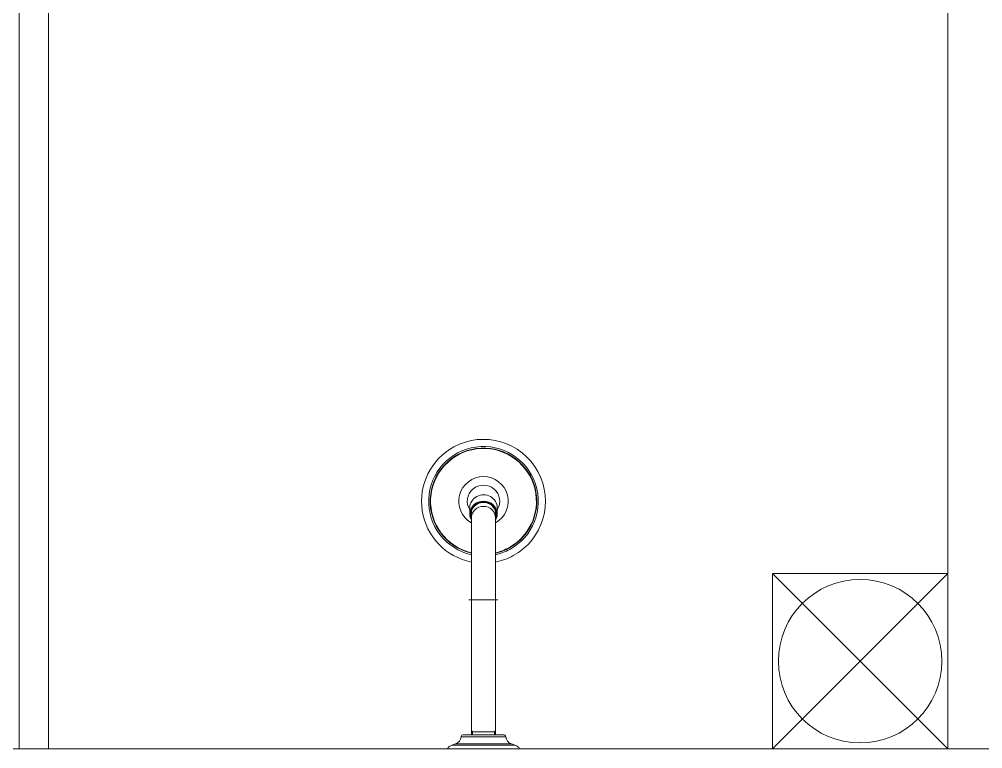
# Model space of a CAD drawing. Header units: millimetres. Extents: x 867 to 1330, y 209 to 507.
# Drawn here: x 1183.786 to 1184.611, y 442.068 to 442.693 of the extents above; entities that cross this region are included whole.
import ezdxf

# ---------------------------------------------------------------- set-up
doc = ezdxf.new("R2010")
doc.units = ezdxf.units.MM
doc.header["$LTSCALE"] = 5
doc.linetypes.add('DASHDOT', pattern=[25.4, 12.7, -6.35, 0, -6.35])
doc.layers.add('I-ARQ', color=8, linetype='Continuous', lineweight=0)

msp = doc.modelspace()

# ---------------------------------------------------------------- linework, layer by layer
at = {"layer": 'I-ARQ'}
for p, q in [((1183.78566, 442.06814), (1183.78566, 443.42814)), ((1183.81066, 443.42814), (1183.81066, 442.06814)), ((1184.58066, 442.06814), (1184.58066, 443.42814)), ((1184.58066, 442.21814), (1184.43066, 442.06814)), ((1184.58066, 442.06814), (1184.43066, 442.21814)), ((1184.43066, 442.21814), (1184.43066, 442.06814)), ((1184.58066, 442.21814), (1184.43066, 442.21814)), ((1184.58066, 442.06814), (1184.58066, 442.21814)), ((1185.43566, 442.06814), (1182.96066, 442.06814)), ((1184.43066, 442.06814), (1184.58066, 442.06814))]:
    msp.add_line(p, q, dxfattribs=at)
for points in [[(1184.17283, 442.22804, -0.700978), (1184.15773, 442.32665, -1), (1184.2086, 442.23352, -0.07613), (1184.1935, 442.22804)], [(1184.1935, 442.23428, 0.06962), (1184.20567, 442.23888, 5.480122), (1184.17283, 442.23428)], [(1184.17283, 442.2616, -3.836175), (1184.1935, 442.2616)], [(1184.1714, 442.27274, -1.802734), (1184.19493, 442.27274)], [(1184.16409, 442.07841, -0.280777), (1184.15921, 442.0723)], [(1184.20223, 442.07841, 0.377188), (1184.20025, 442.08015), (1184.16608, 442.08015, 0.377188), (1184.16409, 442.07841)], [(1184.20711, 442.0723, -0.280777), (1184.20223, 442.07841)]]:
    msp.add_lwpolyline(points, format="xyb", dxfattribs=at)
at = {"layer": 'I-ARQ', "ltscale": 0.06322}
for points in [[(1184.1935, 442.23428), (1184.1935, 442.23564, 0.067971), (1184.20504, 442.24004, 5.429636), (1184.17283, 442.23564)], [(1184.1935, 442.2616), (1184.1935, 442.23598, 0.067551), (1184.20488, 442.24033, 5.416932), (1184.17283, 442.23598)]]:
    msp.add_lwpolyline(points, format="xyb", dxfattribs=at)
at = {"layer": 'I-ARQ', "ltscale": 0.067122}
msp.add_lwpolyline([(1184.1714, 442.27456), (1184.1714, 442.26907, 0.128945), (1184.17283, 442.26389)], format="xyb", dxfattribs=at)
at = {"layer": 'I-ARQ', "ltscale": 0.067121}
for points in [[(1184.19493, 442.27274), (1184.19493, 442.27456)], [(1184.19493, 442.26918), (1184.19493, 442.27274)]]:
    msp.add_lwpolyline(points, dxfattribs=at)
at = {"layer": 'I-ARQ', "ltscale": 0.06322}
for points in [[(1184.17283, 442.2711), (1184.17283, 442.2616)], [(1184.1935, 442.2711), (1184.1935, 442.2616)], [(1184.17283, 442.2616), (1184.17283, 442.22804)], [(1184.1935, 442.23428), (1184.1935, 442.22804)], [(1184.17283, 442.22804), (1184.17283, 442.19578)], [(1184.1935, 442.22804), (1184.1935, 442.19578)]]:
    msp.add_lwpolyline(points, dxfattribs=at)
at = {"layer": 'I-ARQ', "linetype": 'DASHDOT', "ltscale": 0.30975}
msp.add_lwpolyline([(1184.17076, 442.19578), (1184.19557, 442.19578)], dxfattribs=at)
at = {"layer": 'I-ARQ'}
for points in [[(1184.17283, 442.08015), (1184.17283, 442.19578)], [(1184.1935, 442.08015), (1184.1935, 442.19578)]]:
    msp.add_lwpolyline(points, dxfattribs=at)
at = {"layer": 'I-ARQ', "ltscale": 0.258125}
msp.add_lwpolyline([(1184.1935, 442.19578), (1184.17283, 442.19578)], dxfattribs=at)
at = {"layer": 'I-ARQ', "ltscale": 0.352288}
msp.add_lwpolyline([(1184.20223, 442.07841), (1184.16409, 442.07841)], dxfattribs=at)
at = {"layer": 'I-ARQ', "ltscale": 0.029062}
for points in [[(1184.17386, 442.08015), (1184.17386, 442.08248), (1184.17283, 442.08427)], [(1184.19247, 442.08015), (1184.19247, 442.08248)]]:
    msp.add_lwpolyline(points, dxfattribs=at)
at = {"layer": 'I-ARQ', "ltscale": 0.242325}
msp.add_lwpolyline([(1184.1935, 442.08248), (1184.17283, 442.08248)], dxfattribs=at)
at = {"layer": 'I-ARQ', "ltscale": 0.218093}
msp.add_lwpolyline([(1184.19247, 442.08248), (1184.175, 442.08248)], dxfattribs=at)
at = {"layer": 'I-ARQ', "ltscale": 0.025813}
msp.add_lwpolyline([(1184.19247, 442.08248), (1184.1935, 442.08427)], dxfattribs=at)
at = {"layer": 'I-ARQ', "ltscale": 0.200747}
msp.add_lwpolyline([(1184.15603, 442.07114, 0.164371), (1184.15228, 442.06814), (1184.21405, 442.06814, 0.164371), (1184.21029, 442.07114)], format="xyb", dxfattribs=at)
at = {"layer": 'I-ARQ'}
msp.add_lwpolyline([(1184.21029, 442.07114), (1184.15603, 442.07114), (1184.15921, 442.0723), (1184.20711, 442.0723)], close=True, dxfattribs=at)
msp.add_circle((1184.50566, 442.14314), 0.07, dxfattribs=at)
at = {"layer": 'I-ARQ', "extrusion": (-2.21397e-44, -1.84636e-46, -1)}
for centre, major_axis, ratio, start_param, end_param in [((1184.18316, 442.27456), (0.01176, 0), 0.939693, 3.141564, 4.212389), ((1184.18316, 442.27456), (0.01176, 0), 0.939693, 4.212389, 6.283156), ((1184.18316, 442.26901), (0.01126, 0), 0.939693, 2.733002, 6.691777), ((1184.18316, 442.26901), (0.01116, 0), 0.939693, 2.754135, 6.670643), ((1184.18316, 442.26918), (0.01176, 0), 0.939692, 3.141597, 6.283189), ((1184.18316, 442.26913), (0.01055, 0), 0.939693, 3.141564, 4.212389), ((1184.18316, 442.26603), (0.01034, 0), 0.939693, 3.141593, 6.283185), ((1184.18316, 442.26913), (0.01055, 0), 0.939693, 4.212389, 6.283156), ((1184.18316, 442.26913), (0.01055, 0), 0.939693, 2.942153, 3.141564), ((1184.18316, 442.2697), (0.00722, 0.00722), 1, 3.73929, 3.900306), ((1184.18316, 442.2697), (0.00722, 0.00722), 1, 0.812086, 0.973103), ((1184.18316, 442.26918), (-0.01176, 0.00001), 0.942388, 3.140774, 3.638398), ((1184.18316, 442.26913), (0.01055, 0), 0.939693, -0.000029, 0.199444)]:
    msp.add_ellipse(centre, major_axis=major_axis, ratio=ratio, start_param=start_param, end_param=end_param, dxfattribs=at)

doc.saveas('drawing.dxf')
